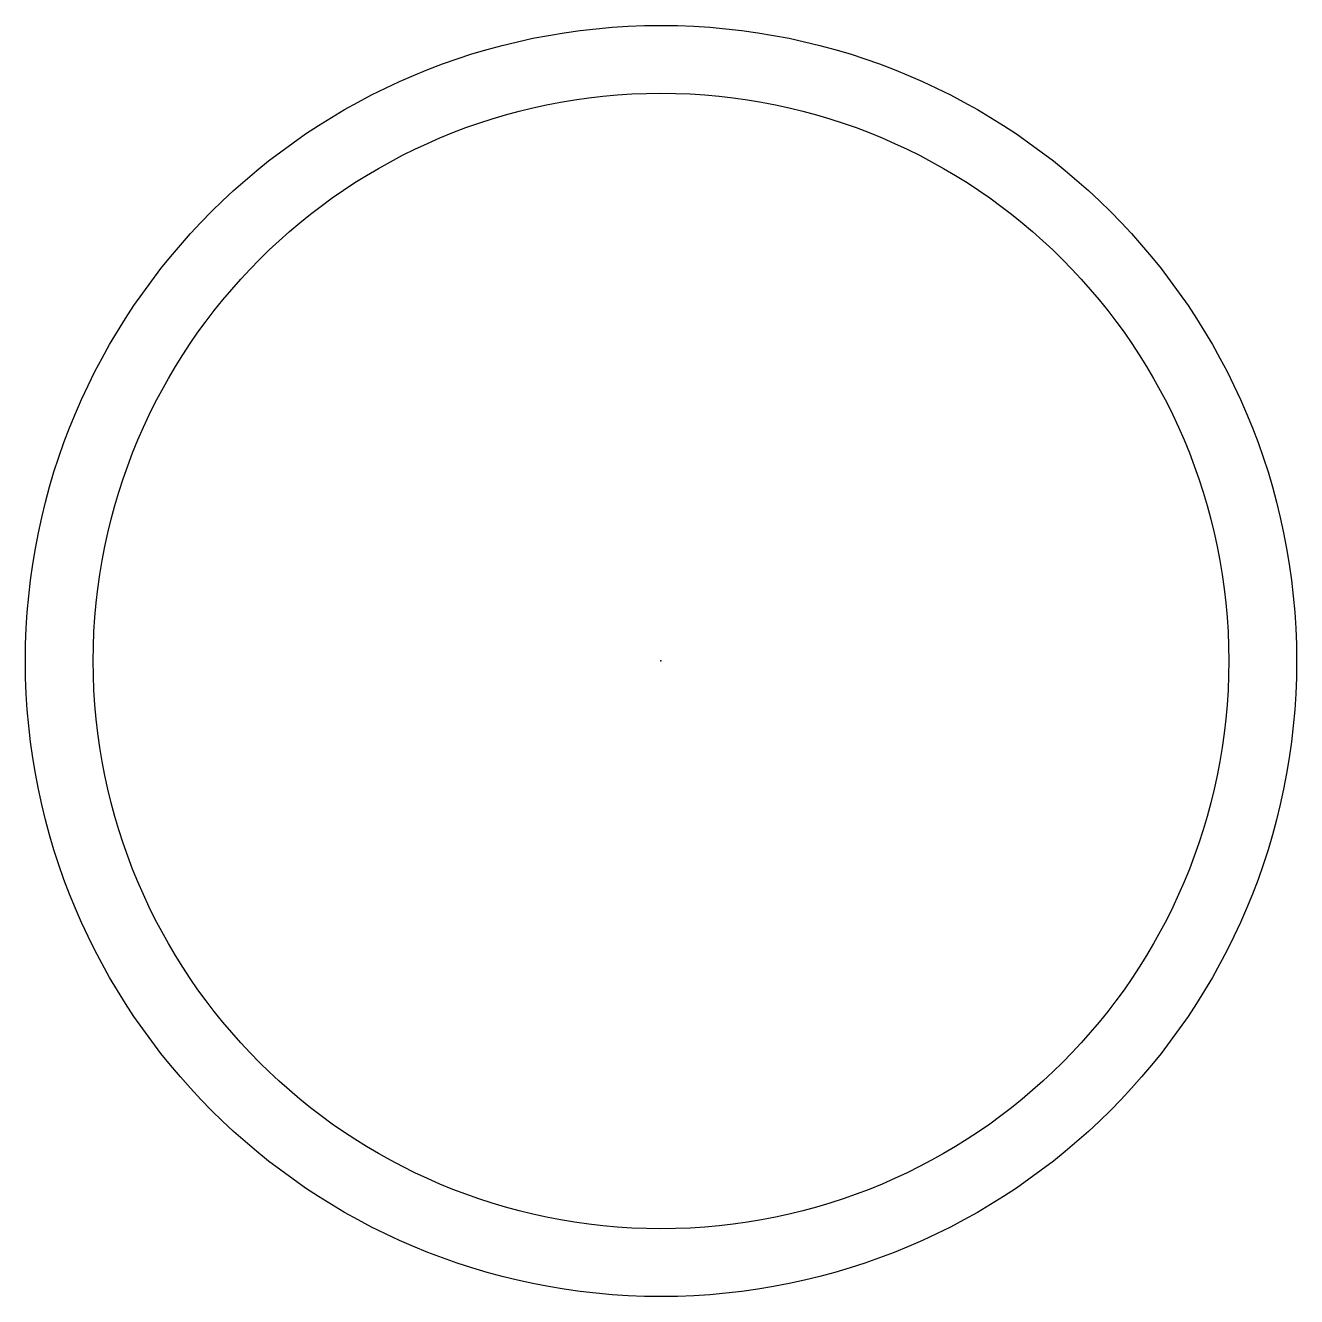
# Model space of a CAD drawing. Header units: millimetres. Extents: x -8 to 22, y -27.1 to 2.9.
import ezdxf

# ---------------------------------------------------------------- set-up
doc = ezdxf.new("R2010")
doc.units = ezdxf.units.MM
doc.layers.get('0').update_dxf_attribs({"linetype": 'CONTINUOUS'})

msp = doc.modelspace()

# ---------------------------------------------------------------- linework, layer by layer
for radius in [15, 13.4]:
    msp.add_circle((7, -12.124), radius)
msp.add_point((7, -12.124))

doc.saveas('drawing.dxf')
